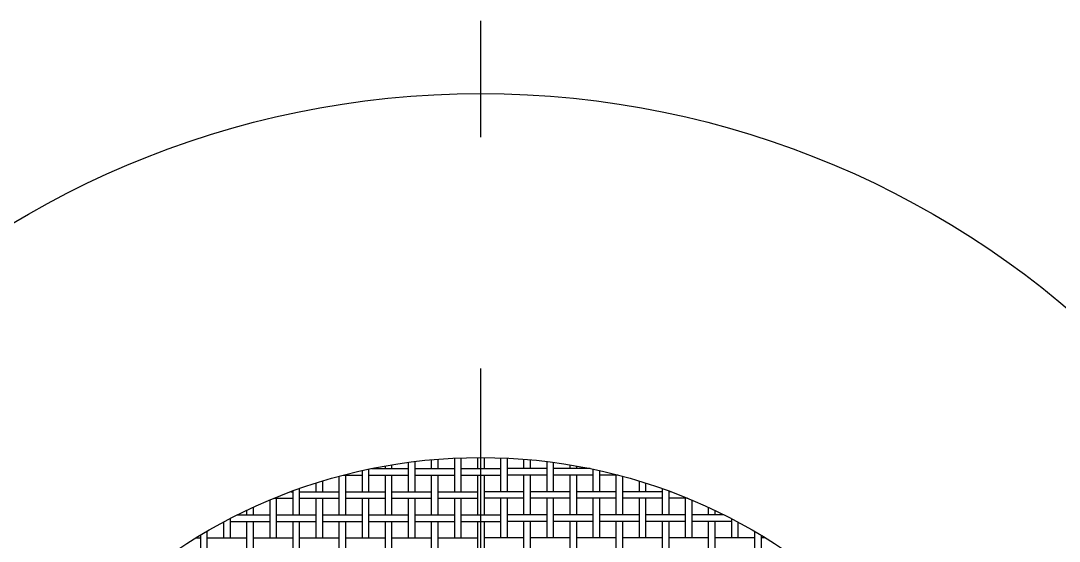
# Model space of a CAD drawing. Extents: x 0.5 to 91.8, y 0 to 64.7.
# Drawn here: x 27.22 to 55.79, y 50.39 to 64.69 of the extents above; entities that cross this region are included whole.
import ezdxf

# ---------------------------------------------------------------- set-up
doc = ezdxf.new("R2010")
doc.units = 0
doc.linetypes.add('CENTER', pattern=[50.8, 31.75, -6.35, 6.35, -6.35])
doc.layers.get('0').update_dxf_attribs({"linetype": 'CONTINUOUS'})
doc.layers.add('CENTER', color=1, linetype='CENTER')

msp = doc.modelspace()

# ---------------------------------------------------------------- linework, layer by layer
at = {"color": 7, "linetype": 'CONTINUOUS'}
for p, q in [((38.06, 52.58), (38.06, 51.75)), ((38.515, 52.628), (38.515, 52.385)), ((38.695, 52.644), (38.695, 52.385)), ((39.15, 52.672), (39.15, 51.75)), ((39.33, 52.68), (39.33, 51.75)), ((39.785, 52.69), (39.785, 52.385)), ((39.965, 52.69), (39.965, 52.385)), ((40.42, 52.68), (40.42, 51.75)), ((40.6, 52.672), (40.6, 51.75)), ((41.055, 52.644), (41.055, 52.385)), ((41.235, 52.628), (41.235, 52.385)), ((41.69, 52.58), (41.69, 51.75)), ((36.61, 52.33), (36.61, 51.75)), ((36.79, 52.369), (36.79, 51.75)), ((36.866, 52.385), (37.88, 52.385)), ((37.245, 52.458), (37.245, 52.385)), ((37.425, 52.489), (37.425, 52.385)), ((37.88, 52.557), (37.88, 51.75)), ((38.06, 52.385), (39.15, 52.385)), ((39.33, 52.385), (40.42, 52.385)), ((41.69, 52.385), (40.6, 52.385)), ((41.87, 52.557), (41.87, 51.75)), ((42.885, 52.385), (41.87, 52.385)), ((42.325, 52.489), (42.325, 52.385)), ((42.505, 52.458), (42.505, 52.385)), ((42.96, 52.369), (42.96, 51.75)), ((43.14, 52.33), (43.14, 51.75)), ((35.52, 52.044), (35.52, 51.75)), ((35.975, 52.174), (35.975, 51.115)), ((36.092, 52.205), (36.61, 52.205)), ((36.155, 52.205), (36.155, 51.115)), ((36.79, 52.205), (37.88, 52.205)), ((37.245, 52.205), (37.245, 51.115)), ((37.425, 52.205), (37.425, 51.115)), ((38.06, 52.205), (39.15, 52.205)), ((38.515, 52.205), (38.515, 51.115)), ((38.695, 52.205), (38.695, 51.115)), ((39.33, 52.205), (40.42, 52.205)), ((39.785, 52.205), (39.785, 51.115)), ((39.965, 52.205), (39.965, 51.115)), ((41.69, 52.205), (40.6, 52.205)), ((41.055, 52.205), (41.055, 51.115)), ((41.235, 52.205), (41.235, 51.115)), ((42.96, 52.205), (41.87, 52.205)), ((42.325, 52.205), (42.325, 51.115)), ((42.505, 52.205), (42.505, 51.115)), ((43.659, 52.205), (43.14, 52.205)), ((43.595, 52.205), (43.595, 51.115)), ((43.775, 52.174), (43.775, 51.115)), ((44.23, 52.044), (44.23, 51.75)), ((34.649, 51.75), (34.705, 51.75)), ((34.705, 51.771), (34.705, 51.115)), ((34.885, 51.836), (34.885, 51.115)), ((34.885, 51.75), (35.975, 51.75)), ((35.34, 51.988), (35.34, 51.75)), ((36.155, 51.75), (37.245, 51.75)), ((37.425, 51.75), (38.515, 51.75)), ((38.695, 51.75), (39.785, 51.75)), ((41.055, 51.75), (39.965, 51.75)), ((42.325, 51.75), (41.235, 51.75)), ((43.595, 51.75), (42.505, 51.75)), ((44.865, 51.75), (43.775, 51.75)), ((44.41, 51.988), (44.41, 51.75)), ((44.865, 51.836), (44.865, 51.115)), ((45.045, 51.771), (45.045, 51.115)), ((45.102, 51.75), (45.045, 51.75)), ((34.07, 51.521), (34.07, 50.48)), ((34.188, 51.57), (34.705, 51.57)), ((34.25, 51.57), (34.25, 50.48)), ((34.885, 51.57), (35.975, 51.57)), ((35.34, 51.57), (35.34, 50.48)), ((35.52, 51.57), (35.52, 50.48)), ((36.155, 51.57), (37.245, 51.57)), ((36.61, 51.57), (36.61, 50.48)), ((36.79, 51.57), (36.79, 50.48)), ((37.425, 51.57), (38.515, 51.57)), ((37.88, 51.57), (37.88, 50.48)), ((38.06, 51.57), (38.06, 50.48)), ((38.695, 51.57), (39.785, 51.57)), ((39.15, 51.57), (39.15, 50.48)), ((39.33, 51.57), (39.33, 50.48)), ((41.055, 51.57), (39.965, 51.57)), ((40.42, 51.57), (40.42, 50.48)), ((40.6, 51.57), (40.6, 50.48)), ((42.325, 51.57), (41.235, 51.57)), ((41.69, 51.57), (41.69, 50.48)), ((41.87, 51.57), (41.87, 50.48)), ((43.595, 51.57), (42.505, 51.57)), ((42.96, 51.57), (42.96, 50.48)), ((43.14, 51.57), (43.14, 50.48)), ((44.865, 51.57), (43.775, 51.57)), ((44.23, 51.57), (44.23, 50.48)), ((44.41, 51.57), (44.41, 50.48)), ((45.563, 51.57), (45.045, 51.57)), ((45.5, 51.57), (45.5, 50.48)), ((45.68, 51.521), (45.68, 50.48)), ((33.435, 51.237), (33.435, 51.115)), ((33.615, 51.321), (33.615, 51.115)), ((46.135, 51.321), (46.135, 51.115)), ((46.315, 51.237), (46.315, 51.115)), ((32.8, 50.917), (32.8, 50.48)), ((32.98, 51.011), (32.98, 50.48)), ((32.98, 50.935), (34.07, 50.935)), ((33.184, 51.115), (34.07, 51.115)), ((33.435, 50.935), (33.435, 49.845)), ((33.615, 50.935), (33.615, 49.845)), ((34.25, 51.115), (35.34, 51.115)), ((34.25, 50.935), (35.34, 50.935)), ((34.705, 50.935), (34.705, 49.845)), ((34.885, 50.935), (34.885, 49.845)), ((35.52, 51.115), (36.61, 51.115)), ((35.52, 50.935), (36.61, 50.935)), ((35.975, 50.935), (35.975, 49.845)), ((36.155, 50.935), (36.155, 49.845)), ((36.79, 51.115), (37.88, 51.115)), ((36.79, 50.935), (37.88, 50.935)), ((37.245, 50.935), (37.245, 49.845)), ((37.425, 50.935), (37.425, 49.845)), ((38.06, 51.115), (39.15, 51.115)), ((38.06, 50.935), (39.15, 50.935)), ((38.515, 50.935), (38.515, 49.845)), ((38.695, 50.935), (38.695, 49.845)), ((39.33, 51.115), (40.42, 51.115)), ((39.33, 50.935), (40.42, 50.935)), ((39.785, 50.935), (39.785, 49.845)), ((39.965, 50.935), (39.965, 49.845)), ((41.69, 51.115), (40.6, 51.115)), ((41.69, 50.935), (40.6, 50.935)), ((41.055, 50.935), (41.055, 49.845)), ((41.235, 50.935), (41.235, 49.845)), ((42.96, 51.115), (41.87, 51.115)), ((42.96, 50.935), (41.87, 50.935)), ((42.325, 50.935), (42.325, 49.845)), ((42.505, 50.935), (42.505, 49.845)), ((44.23, 51.115), (43.14, 51.115)), ((44.23, 50.935), (43.14, 50.935)), ((43.595, 50.935), (43.595, 49.845)), ((43.775, 50.935), (43.775, 49.845)), ((45.5, 51.115), (44.41, 51.115)), ((45.5, 50.935), (44.41, 50.935)), ((44.865, 50.935), (44.865, 49.845)), ((45.045, 50.935), (45.045, 49.845)), ((46.566, 51.115), (45.68, 51.115)), ((46.77, 50.935), (45.68, 50.935)), ((46.135, 50.935), (46.135, 49.845)), ((46.315, 50.935), (46.315, 49.845)), ((46.77, 51.011), (46.77, 50.48)), ((46.95, 50.917), (46.95, 50.48)), ((32.345, 50.663), (32.345, 49.845)), ((47.405, 50.663), (47.405, 49.845)), ((32.039, 50.48), (32.165, 50.48)), ((32.165, 50.557), (32.165, 49.845)), ((32.345, 50.48), (33.435, 50.48)), ((33.615, 50.48), (34.705, 50.48)), ((34.885, 50.48), (35.975, 50.48)), ((36.155, 50.48), (37.245, 50.48)), ((37.425, 50.48), (38.515, 50.48)), ((38.695, 50.48), (39.785, 50.48)), ((41.055, 50.48), (39.965, 50.48)), ((42.325, 50.48), (41.235, 50.48)), ((43.595, 50.48), (42.505, 50.48)), ((44.865, 50.48), (43.775, 50.48)), ((46.135, 50.48), (45.045, 50.48)), ((47.405, 50.48), (46.315, 50.48)), ((47.585, 50.557), (47.585, 49.845)), ((47.712, 50.48), (47.585, 50.48))]:
    msp.add_line(p, q, dxfattribs=at)
for radius in [25, 15]:
    msp.add_circle((39.875, 37.69), radius, dxfattribs=at)
at = {"layer": 'CENTER', "color": 1, "linetype": 'CENTER'}
msp.add_line((39.875, 10.69), (39.875, 64.69), dxfattribs=at)

doc.saveas('drawing.dxf')
